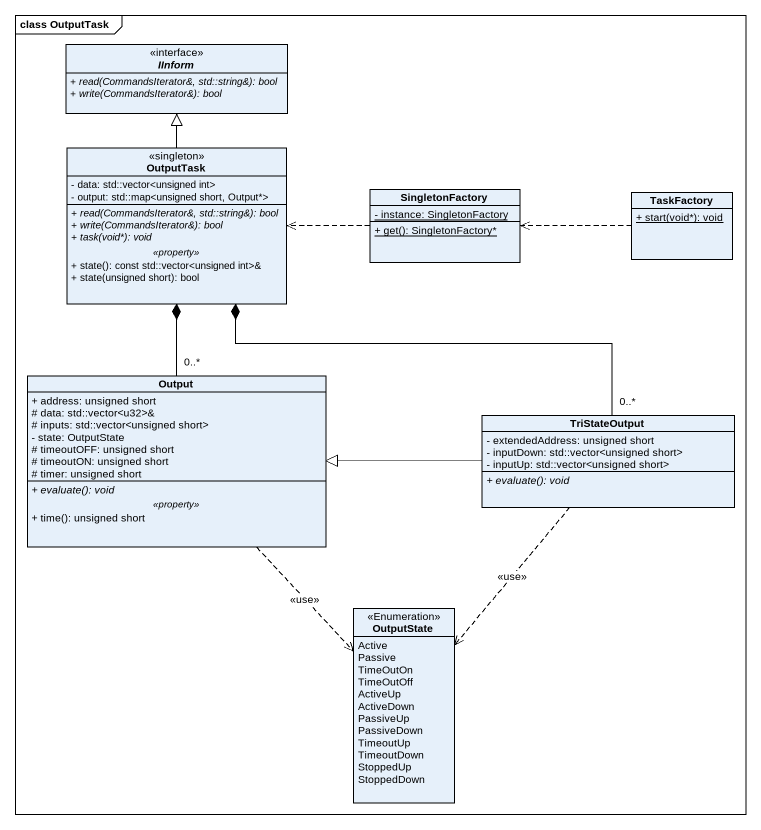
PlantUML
@startuml
mainframe class OutputTask
hide circle
hide empty members
skinparam classAttributeIconSize 0
interface IInform {
  {abstract} + read(CommandsIterator&, std::string&): bool
  {abstract} + write(CommandsIterator&): bool
}
class OutputTask <<singleton>> {
  - data: std::vector<unsigned int>
  - output: std::map<unsigned short, Output*>
  --
  {abstract} + read(CommandsIterator&, std::string&): bool
  {abstract} + write(CommandsIterator&): bool
  {abstract} + task(void*): void
  .. <<property>> ..
  + state(): const std::vector<unsigned int>&
  + state(unsigned short): bool
}
class SingletonFactory {
  {static} - instance: SingletonFactory
  {static} + get(): SingletonFactory*
}
class TaskFactory {
  {static} + start(void*): void
}
class Output {
  + address: unsigned short
  # data: std::vector<u32>&
  # inputs: std::vector<unsigned short>
  - state: OutputState
  # timeoutOFF: unsigned short
  # timeoutON: unsigned short
  # timer: unsigned short
  --
  {abstract} + evaluate(): void
  .. <<property>> ..
  + time(): unsigned short
}
class TriStateOutput {
  - extendedAddress: unsigned short
  - inputDown: std::vector<unsigned short>
  - inputUp: std::vector<unsigned short>
  {abstract} + evaluate(): void
}
enum OutputState <<Enumeration>> {
  Active
  Passive
  TimeOutOn
  TimeOutOff
  ActiveUp
  ActiveDown
  PassiveUp
  PassiveDown
  TimeoutUp
  TimeoutDown
  StoppedUp
  StoppedDown
}
OutputTask -up-|> IInform
SingletonFactory .left.> OutputTask
TaskFactory .left.> SingletonFactory
Output "0..*" -up-* OutputTask
Output ..> OutputState : <<use>>
TriStateOutput "0..*" -left-* OutputTask
TriStateOutput -left-|> Output
TriStateOutput ..> OutputState : <<use>>
@enduml
